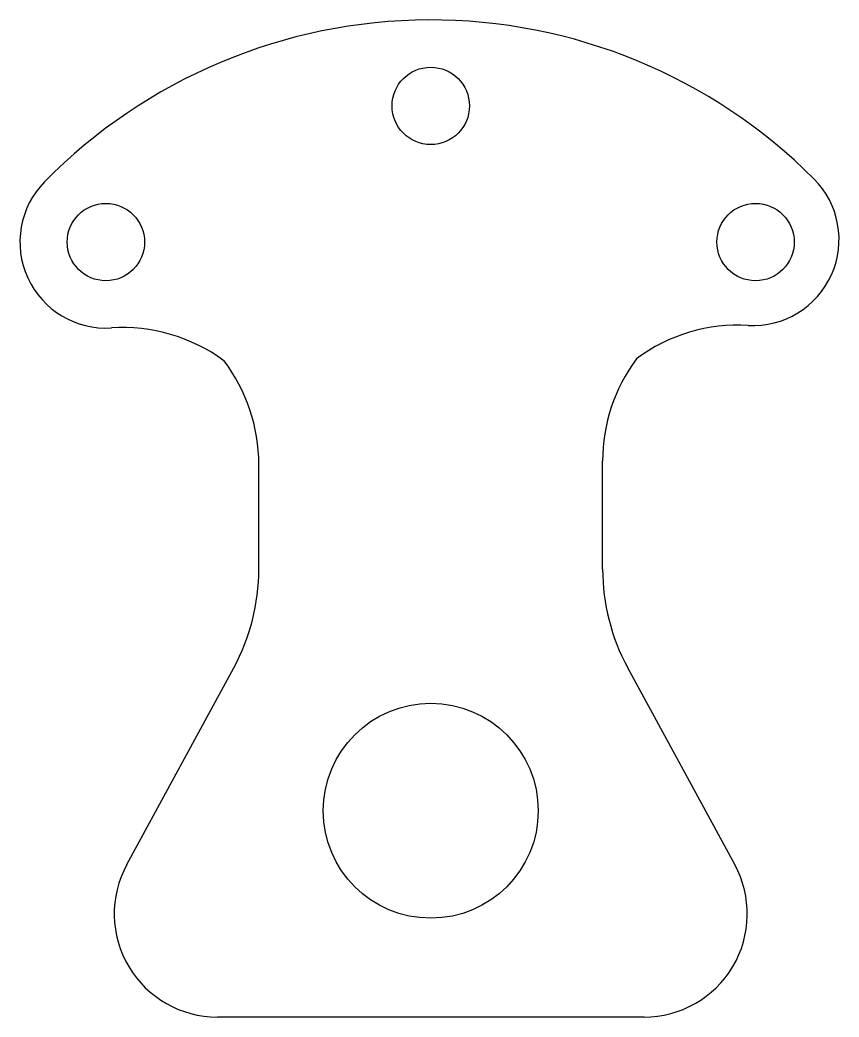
# Model space of a CAD drawing. Header units: inches. Extents: x 52 to 147, y 47 to 163.
import ezdxf

# ---------------------------------------------------------------- set-up
doc = ezdxf.new("R2010")
doc.units = ezdxf.units.IN
doc.header["$MEASUREMENT"] = 0
doc.layers.get('0').update_dxf_attribs({"lineweight": 30})

msp = doc.modelspace()

# ---------------------------------------------------------------- linework, layer by layer
for p, q in [((120, 99.1), (120, 111.68)), ((80, 99.1), (80, 111.29)), ((64.64, 64.73), (77.09, 87.64)), ((135.36, 64.73), (122.91, 87.64)), ((124.82, 47), (75.18, 47))]:
    msp.add_line(p, q)
for centre, radius in [((100, 153), 4.5), ((62.21, 137.16), 4.5), ((137.79, 137.16), 4.5), ((100, 71), 12.5)]:
    msp.add_circle(centre, radius)
for centre, radius, start, end in [((100, 100), 63, 44.9647, 135.4773), ((62.21, 137.16), 10, 135.4773, 273.667), ((137.5, 137.45), 10, 266.775, 44.9647), ((64.13, 107.22), 20, 53.8063, 93.667), ((135.81, 107.5), 20, 86.775, 126.4551), ((60, 111.29), 20, 0, 37.1483), ((140, 111.68), 20, 143.4743, 180), ((56, 99.1), 24, 331.4769, 0), ((144, 99.1), 24, 180, 208.5231), ((75.18, 59), 12, 151.4769, 270), ((124.82, 59), 12, 270, 28.5231)]:
    msp.add_arc(centre, radius, start, end)

doc.saveas('drawing.dxf')
